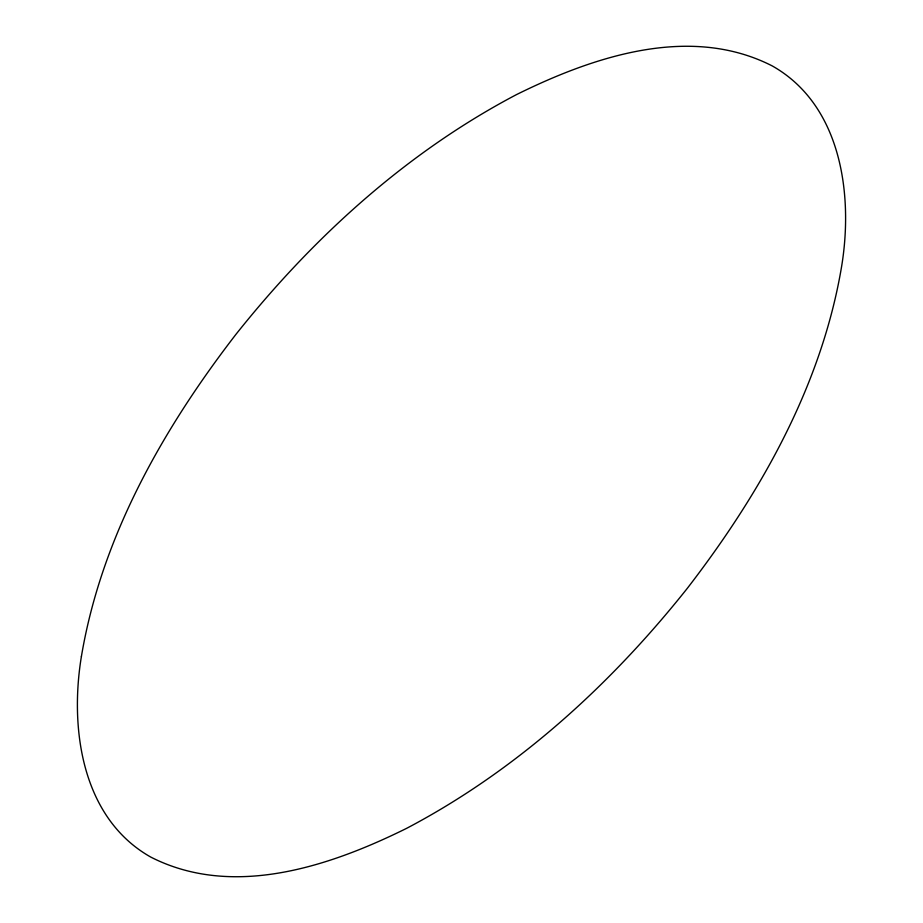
<?xml version="1.0" encoding="UTF-8"?>
<svg xmlns="http://www.w3.org/2000/svg" width="923" height="923" viewBox="0 0 923 923"><rect width="100%" height="100%" fill="white"/><g stroke="black" fill="none" stroke-linecap="round" stroke-linejoin="round"><path stroke-width="1.38" d="M81.409 656.415C69.571 728.12 81.501 817.974 150.772 857.086C232.908 898.967 329.43 866.512 406.501 828.404C516.488 770.601 610.207 685.316 687.208 588.459C760.206 493.793 821.562 385.779 841.591 266.585C853.429 194.88 841.499 105.026 772.228 65.914C690.092 24.033 593.57 56.488 516.499 94.596C406.512 152.399 312.793 237.684 235.792 334.541C162.794 429.207 101.438 537.221 81.409 656.415"/></g></svg>
